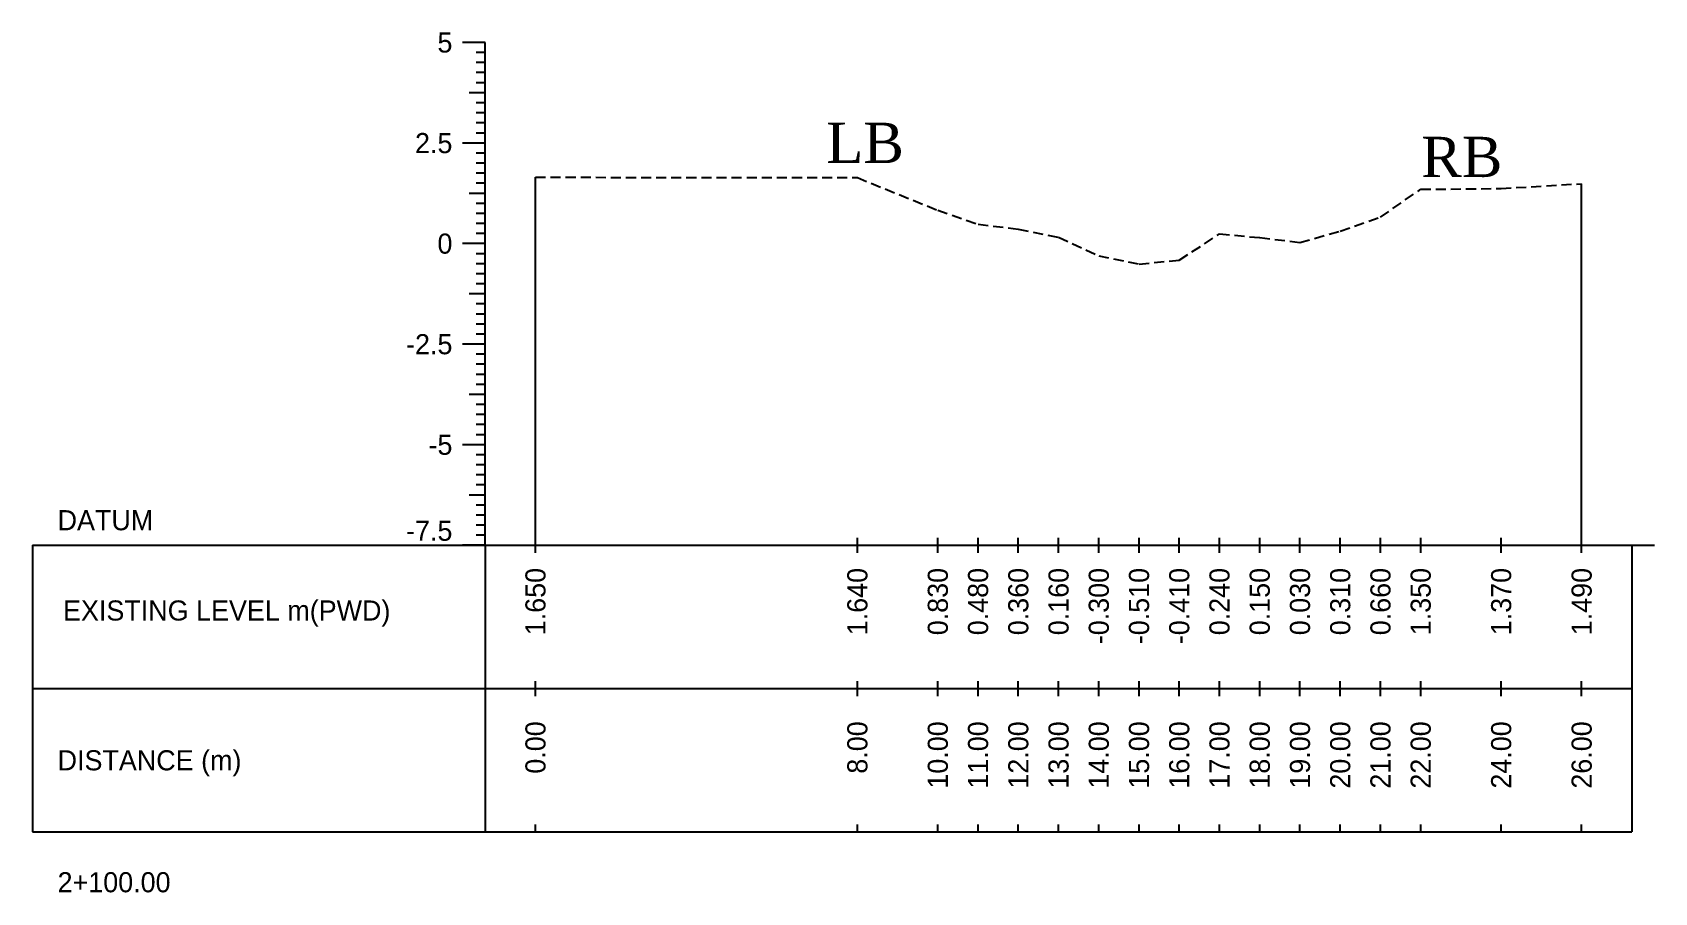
# Model space of a CAD drawing. Header units: inches. Extents: x 3247 to 4722, y -1199 to -293.
# Drawn here: x 4422.9 to 4463.21, y -858.36 to -836.97 of the extents above; entities that cross this region are included whole.
import ezdxf
from ezdxf.enums import TextEntityAlignment as Align

# ---------------------------------------------------------------- set-up
doc = ezdxf.new("R2010")
doc.units = ezdxf.units.IN
doc.header["$MEASUREMENT"] = 0
doc.linetypes.add('HIDDEN', pattern=[0.375, 0.25, -0.125])
doc.layers.add('CS_Drawing', color=7, linetype='Continuous')
doc.layers.add('GL', color=3, linetype='HIDDEN')
doc.styles.add('romans', font='romans.shx')

msp = doc.modelspace()

# ---------------------------------------------------------------- linework, layer by layer
at = {"layer": 'CS_Drawing'}
for p, q in [((4434.151, -837.224), (4433.588, -837.224)), ((4434.151, -837.224), (4433.757, -837.224)), ((4434.151, -837.224), (4433.926, -837.224)), ((4434.151, -849.724), (4434.151, -837.224)), ((4434.151, -837.474), (4433.926, -837.474)), ((4434.151, -837.724), (4433.926, -837.724)), ((4434.151, -837.974), (4433.926, -837.974)), ((4434.151, -838.474), (4433.757, -838.474)), ((4434.151, -838.224), (4433.926, -838.224)), ((4434.151, -838.474), (4433.926, -838.474)), ((4434.151, -838.724), (4433.926, -838.724)), ((4434.151, -838.974), (4433.926, -838.974)), ((4434.151, -839.224), (4433.926, -839.224)), ((4434.151, -839.474), (4433.926, -839.474)), ((4434.151, -839.724), (4433.588, -839.724)), ((4434.151, -839.724), (4433.757, -839.724)), ((4434.151, -839.724), (4433.926, -839.724)), ((4434.151, -839.974), (4433.926, -839.974)), ((4434.151, -840.224), (4433.926, -840.224)), ((4434.151, -840.474), (4433.926, -840.474)), ((4434.151, -840.724), (4433.926, -840.724)), ((4435.401, -849.724), (4435.401, -840.574)), ((4461.401, -849.724), (4461.401, -840.734)), ((4434.151, -840.974), (4433.757, -840.974)), ((4434.151, -840.974), (4433.926, -840.974)), ((4434.151, -841.224), (4433.926, -841.224)), ((4434.151, -841.474), (4433.926, -841.474)), ((4434.151, -841.724), (4433.926, -841.724)), ((4434.151, -841.974), (4433.926, -841.974)), ((4434.151, -842.224), (4433.588, -842.224)), ((4434.151, -842.224), (4433.757, -842.224)), ((4434.151, -842.224), (4433.926, -842.224)), ((4434.151, -842.474), (4433.926, -842.474)), ((4434.151, -842.724), (4433.926, -842.724)), ((4434.151, -842.974), (4433.926, -842.974)), ((4434.151, -843.224), (4433.926, -843.224)), ((4434.151, -843.474), (4433.757, -843.474)), ((4434.151, -843.474), (4433.926, -843.474)), ((4434.151, -843.724), (4433.926, -843.724)), ((4434.151, -843.974), (4433.926, -843.974)), ((4434.151, -844.224), (4433.926, -844.224)), ((4434.151, -844.474), (4433.926, -844.474)), ((4434.151, -844.724), (4433.588, -844.724)), ((4434.151, -844.724), (4433.757, -844.724)), ((4434.151, -844.724), (4433.926, -844.724)), ((4434.151, -844.974), (4433.926, -844.974)), ((4434.151, -845.224), (4433.926, -845.224)), ((4434.151, -845.474), (4433.926, -845.474)), ((4434.151, -845.724), (4433.926, -845.724)), ((4434.151, -845.974), (4433.757, -845.974)), ((4434.151, -845.974), (4433.926, -845.974)), ((4434.151, -846.224), (4433.926, -846.224)), ((4434.151, -846.474), (4433.926, -846.474)), ((4434.151, -846.724), (4433.926, -846.724)), ((4434.151, -847.224), (4433.588, -847.224)), ((4434.151, -847.224), (4433.757, -847.224)), ((4434.151, -846.974), (4433.926, -846.974)), ((4434.151, -847.224), (4433.926, -847.224)), ((4434.151, -847.474), (4433.926, -847.474)), ((4434.151, -847.724), (4433.926, -847.724)), ((4434.151, -847.974), (4433.926, -847.974)), ((4434.151, -848.474), (4433.757, -848.474)), ((4434.151, -848.224), (4433.926, -848.224)), ((4434.151, -848.474), (4433.926, -848.474)), ((4434.151, -848.724), (4433.926, -848.724)), ((4434.151, -848.974), (4433.926, -848.974)), ((4434.151, -849.224), (4433.926, -849.224)), ((4422.901, -849.724), (4434.151, -849.724)), ((4422.901, -849.724), (4422.901, -856.849)), ((4434.151, -849.724), (4433.588, -849.724)), ((4434.151, -849.724), (4433.757, -849.724)), ((4434.151, -849.474), (4433.926, -849.474)), ((4434.151, -849.724), (4433.926, -849.724)), ((4434.151, -849.724), (4462.651, -849.724)), ((4434.151, -849.724), (4434.151, -856.849)), ((4435.401, -849.911), (4435.401, -849.536)), ((4443.401, -849.911), (4443.401, -849.536)), ((4445.401, -849.911), (4445.401, -849.536)), ((4446.401, -849.911), (4446.401, -849.536)), ((4447.401, -849.911), (4447.401, -849.536)), ((4448.401, -849.911), (4448.401, -849.536)), ((4449.401, -849.911), (4449.401, -849.536)), ((4450.401, -849.911), (4450.401, -849.536)), ((4451.401, -849.911), (4451.401, -849.536)), ((4452.401, -849.911), (4452.401, -849.536)), ((4453.401, -849.911), (4453.401, -849.536)), ((4454.401, -849.911), (4454.401, -849.536)), ((4455.401, -849.911), (4455.401, -849.536)), ((4456.401, -849.911), (4456.401, -849.536)), ((4457.401, -849.911), (4457.401, -849.536)), ((4459.401, -849.911), (4459.401, -849.536)), ((4461.401, -849.911), (4461.401, -849.536)), ((4462.651, -849.724), (4463.213, -849.724)), ((4462.651, -849.724), (4463.044, -849.724)), ((4462.651, -849.724), (4462.876, -849.724)), ((4462.651, -849.724), (4462.651, -856.849)), ((4422.901, -853.286), (4434.151, -853.286)), ((4434.151, -853.286), (4462.651, -853.286)), ((4434.151, -853.286), (4462.651, -853.286)), ((4435.401, -853.474), (4435.401, -853.099)), ((4443.401, -853.474), (4443.401, -853.099)), ((4445.401, -853.474), (4445.401, -853.099)), ((4446.401, -853.474), (4446.401, -853.099)), ((4447.401, -853.474), (4447.401, -853.099)), ((4448.401, -853.474), (4448.401, -853.099)), ((4449.401, -853.474), (4449.401, -853.099)), ((4450.401, -853.474), (4450.401, -853.099)), ((4451.401, -853.474), (4451.401, -853.099)), ((4452.401, -853.474), (4452.401, -853.099)), ((4453.401, -853.474), (4453.401, -853.099)), ((4454.401, -853.474), (4454.401, -853.099)), ((4455.401, -853.474), (4455.401, -853.099)), ((4456.401, -853.474), (4456.401, -853.099)), ((4457.401, -853.474), (4457.401, -853.099)), ((4459.401, -853.474), (4459.401, -853.099)), ((4461.401, -853.474), (4461.401, -853.099)), ((4422.901, -856.849), (4434.151, -856.849)), ((4434.151, -856.849), (4462.651, -856.849)), ((4435.401, -856.849), (4435.401, -856.661)), ((4443.401, -856.849), (4443.401, -856.661)), ((4445.401, -856.849), (4445.401, -856.661)), ((4446.401, -856.849), (4446.401, -856.661)), ((4447.401, -856.849), (4447.401, -856.661)), ((4448.401, -856.849), (4448.401, -856.661)), ((4449.401, -856.849), (4449.401, -856.661)), ((4450.401, -856.849), (4450.401, -856.661)), ((4451.401, -856.849), (4451.401, -856.661)), ((4452.401, -856.849), (4452.401, -856.661)), ((4453.401, -856.849), (4453.401, -856.661)), ((4454.401, -856.849), (4454.401, -856.661)), ((4455.401, -856.849), (4455.401, -856.661)), ((4456.401, -856.849), (4456.401, -856.661)), ((4457.401, -856.849), (4457.401, -856.661)), ((4459.401, -856.849), (4459.401, -856.661)), ((4461.401, -856.849), (4461.401, -856.661))]:
    msp.add_line(p, q, dxfattribs=at)
at = {"layer": 'GL'}
msp.add_lwpolyline([(4435.401, -840.574), (4443.401, -840.584), (4445.401, -841.394), (4446.401, -841.744), (4447.401, -841.864), (4448.401, -842.064), (4449.401, -842.524), (4450.401, -842.734), (4451.401, -842.634), (4452.401, -841.984), (4453.401, -842.074), (4454.401, -842.194), (4455.401, -841.914), (4456.401, -841.564), (4457.401, -840.874), (4459.401, -840.854), (4461.401, -840.734)], dxfattribs=at)

# ---------------------------------------------------------------- texts
at = {"char_height": 1, "width": 685.10646, "attachment_point": 1, "style": 'romans'}
for s, insert in [('{\\fTimes New Roman|b0|i0|c0|p18;LB}', (4442.629, -839.218)), ('{\\fTimes New Roman|b0|i0|c0|p18;RB}', (4457.416, -839.568))]:
    msp.add_mtext(s, dxfattribs=dict(at, insert=insert))
at = {"layer": 'CS_Drawing'}
for s, p in [('5', (4433.338, -837.224)), ('2.5', (4433.338, -839.724)), ('0', (4433.338, -842.224)), ('-2.5', (4433.338, -844.724)), ('-5', (4433.338, -847.224))]:
    msp.add_text(s, height=0.5, dxfattribs=at).set_placement(p, align=Align.MIDDLE_RIGHT)
for s, p in [('DATUM', (4423.526, -849.099)), ('EXISTING LEVEL m(PWD)', (4423.661, -851.344)), ('DISTANCE (m)', (4423.526, -855.068)), ('2+100.00', (4423.526, -858.099))]:
    msp.add_text(s, height=0.5, dxfattribs=at).set_placement(p, align=Align.MIDDLE_LEFT)
msp.add_text('-7.5', height=0.5, dxfattribs=at).set_placement((4433.338, -849.611), align=Align.RIGHT)
for s, p in [('1.650', (4435.401, -850.286)), ('1.640', (4443.401, -850.286)), ('0.830', (4445.401, -850.286)), ('0.480', (4446.401, -850.286)), ('0.360', (4447.401, -850.286)), ('0.160', (4448.401, -850.286)), ('-0.300', (4449.401, -850.286)), ('-0.510', (4450.401, -850.286)), ('-0.410', (4451.401, -850.286)), ('0.240', (4452.401, -850.286)), ('0.150', (4453.401, -850.286)), ('0.030', (4454.401, -850.286)), ('0.310', (4455.401, -850.286)), ('0.660', (4456.401, -850.286)), ('1.350', (4457.401, -850.286)), ('1.370', (4459.401, -850.286)), ('1.490', (4461.401, -850.286)), ('0.00', (4435.401, -854.099)), ('8.00', (4443.401, -854.099)), ('10.00', (4445.401, -854.099)), ('11.00', (4446.401, -854.099)), ('12.00', (4447.401, -854.099)), ('13.00', (4448.401, -854.099)), ('14.00', (4449.401, -854.099)), ('15.00', (4450.401, -854.099)), ('16.00', (4451.401, -854.099)), ('17.00', (4452.401, -854.099)), ('18.00', (4453.401, -854.099)), ('19.00', (4454.401, -854.099)), ('20.00', (4455.401, -854.099)), ('21.00', (4456.401, -854.099)), ('22.00', (4457.401, -854.099)), ('24.00', (4459.401, -854.099)), ('26.00', (4461.401, -854.099))]:
    msp.add_text(s, height=0.5, rotation=90, dxfattribs=at).set_placement(p, align=Align.MIDDLE_RIGHT)

doc.saveas('drawing.dxf')
